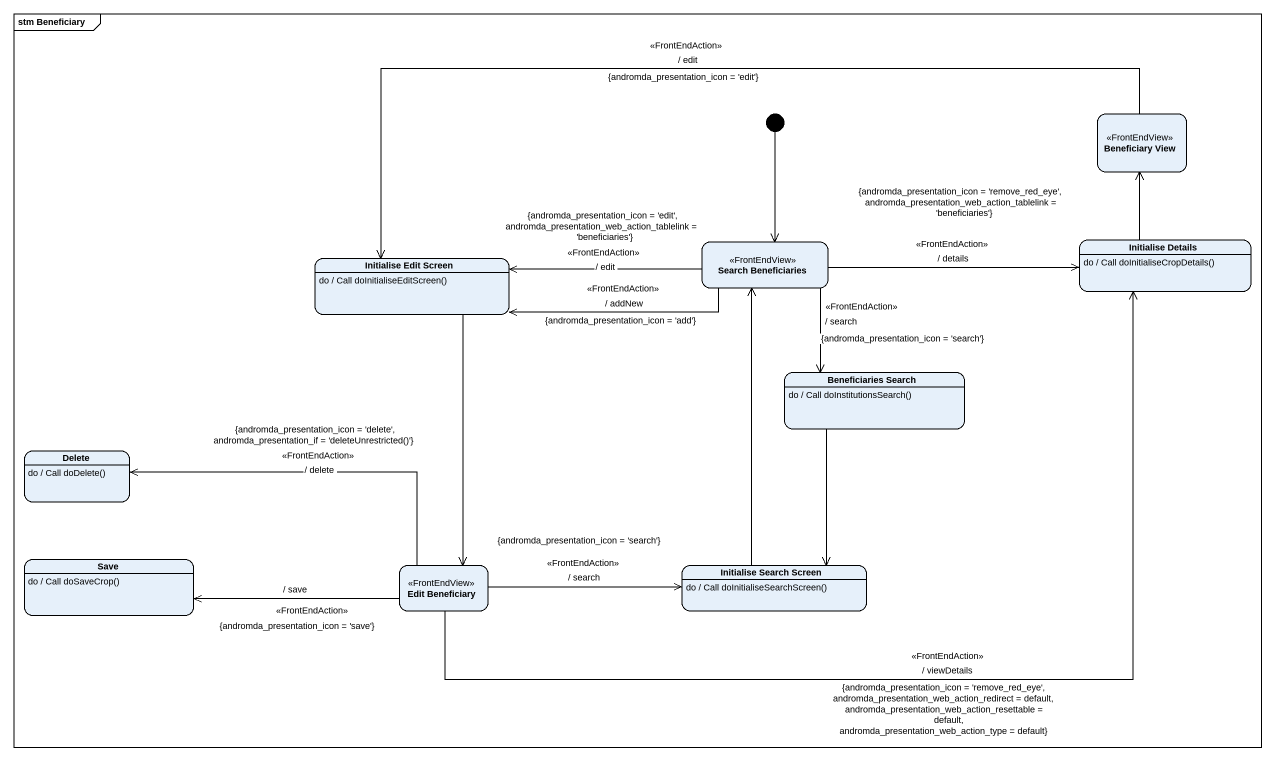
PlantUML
@startuml
mainframe stm Beneficiary
hide empty description
state "Beneficiary View" as Beneficiary_View <<FrontEndView>>
state "Search Beneficiaries" as Search_Beneficiaries <<FrontEndView>>
state "Initialise Details" as Initialise_Details
Initialise_Details : do / Call doInitialiseCropDetails()
state "Initialise Edit Screen" as Initialise_Edit_Screen
Initialise_Edit_Screen : do / Call doInitialiseEditScreen()
state "Beneficiaries Search" as Beneficiaries_Search
Beneficiaries_Search : do / Call doInstitutionsSearch()
state Delete
Delete : do / Call doDelete()
state Save
Save : do / Call doSaveCrop()
state "Edit Beneficiary" as Edit_Beneficiary <<FrontEndView>>
state "Initialise Search Screen" as Initialise_Search_Screen
Initialise_Search_Screen : do / Call doInitialiseSearchScreen()
[*] --> Search_Beneficiaries
Beneficiary_View -left-> Initialise_Edit_Screen : <<FrontEndAction>>\n/ edit\n{andromda_presentation_icon = 'edit'}
Search_Beneficiaries -right-> Initialise_Details : {andromda_presentation_icon = 'remove_red_eye', andromda_presentation_web_action_tablelink = 'beneficiaries'}\n<<FrontEndAction>>\n/ details
Search_Beneficiaries -left-> Initialise_Edit_Screen : {andromda_presentation_icon = 'edit', andromda_presentation_web_action_tablelink = 'beneficiaries'}\n<<FrontEndAction>>\n/ edit
Search_Beneficiaries -left-> Initialise_Edit_Screen : <<FrontEndAction>>\n/ addNew\n{andromda_presentation_icon = 'add'}
Search_Beneficiaries --> Beneficiaries_Search : <<FrontEndAction>>\n/ search\n{andromda_presentation_icon = 'search'}
Initialise_Details -up-> Beneficiary_View
Initialise_Edit_Screen --> Edit_Beneficiary
Beneficiaries_Search --> Initialise_Search_Screen
Edit_Beneficiary -right-> Initialise_Details : <<FrontEndAction>>\n/ viewDetails\n{andromda_presentation_icon = 'remove_red_eye', andromda_presentation_web_action_redirect = default, andromda_presentation_web_action_resettable = default, andromda_presentation_web_action_type = default}
Edit_Beneficiary -left-> Delete : {andromda_presentation_icon = 'delete', andromda_presentation_if = 'deleteUnrestricted()'}\n<<FrontEndAction>>\n/ delete
Edit_Beneficiary -left-> Save : / save\n<<FrontEndAction>>\n{andromda_presentation_icon = 'save'}
Edit_Beneficiary -right-> Initialise_Search_Screen : {andromda_presentation_icon = 'search'}\n<<FrontEndAction>>\n/ search
Initialise_Search_Screen -up-> Search_Beneficiaries
@enduml
